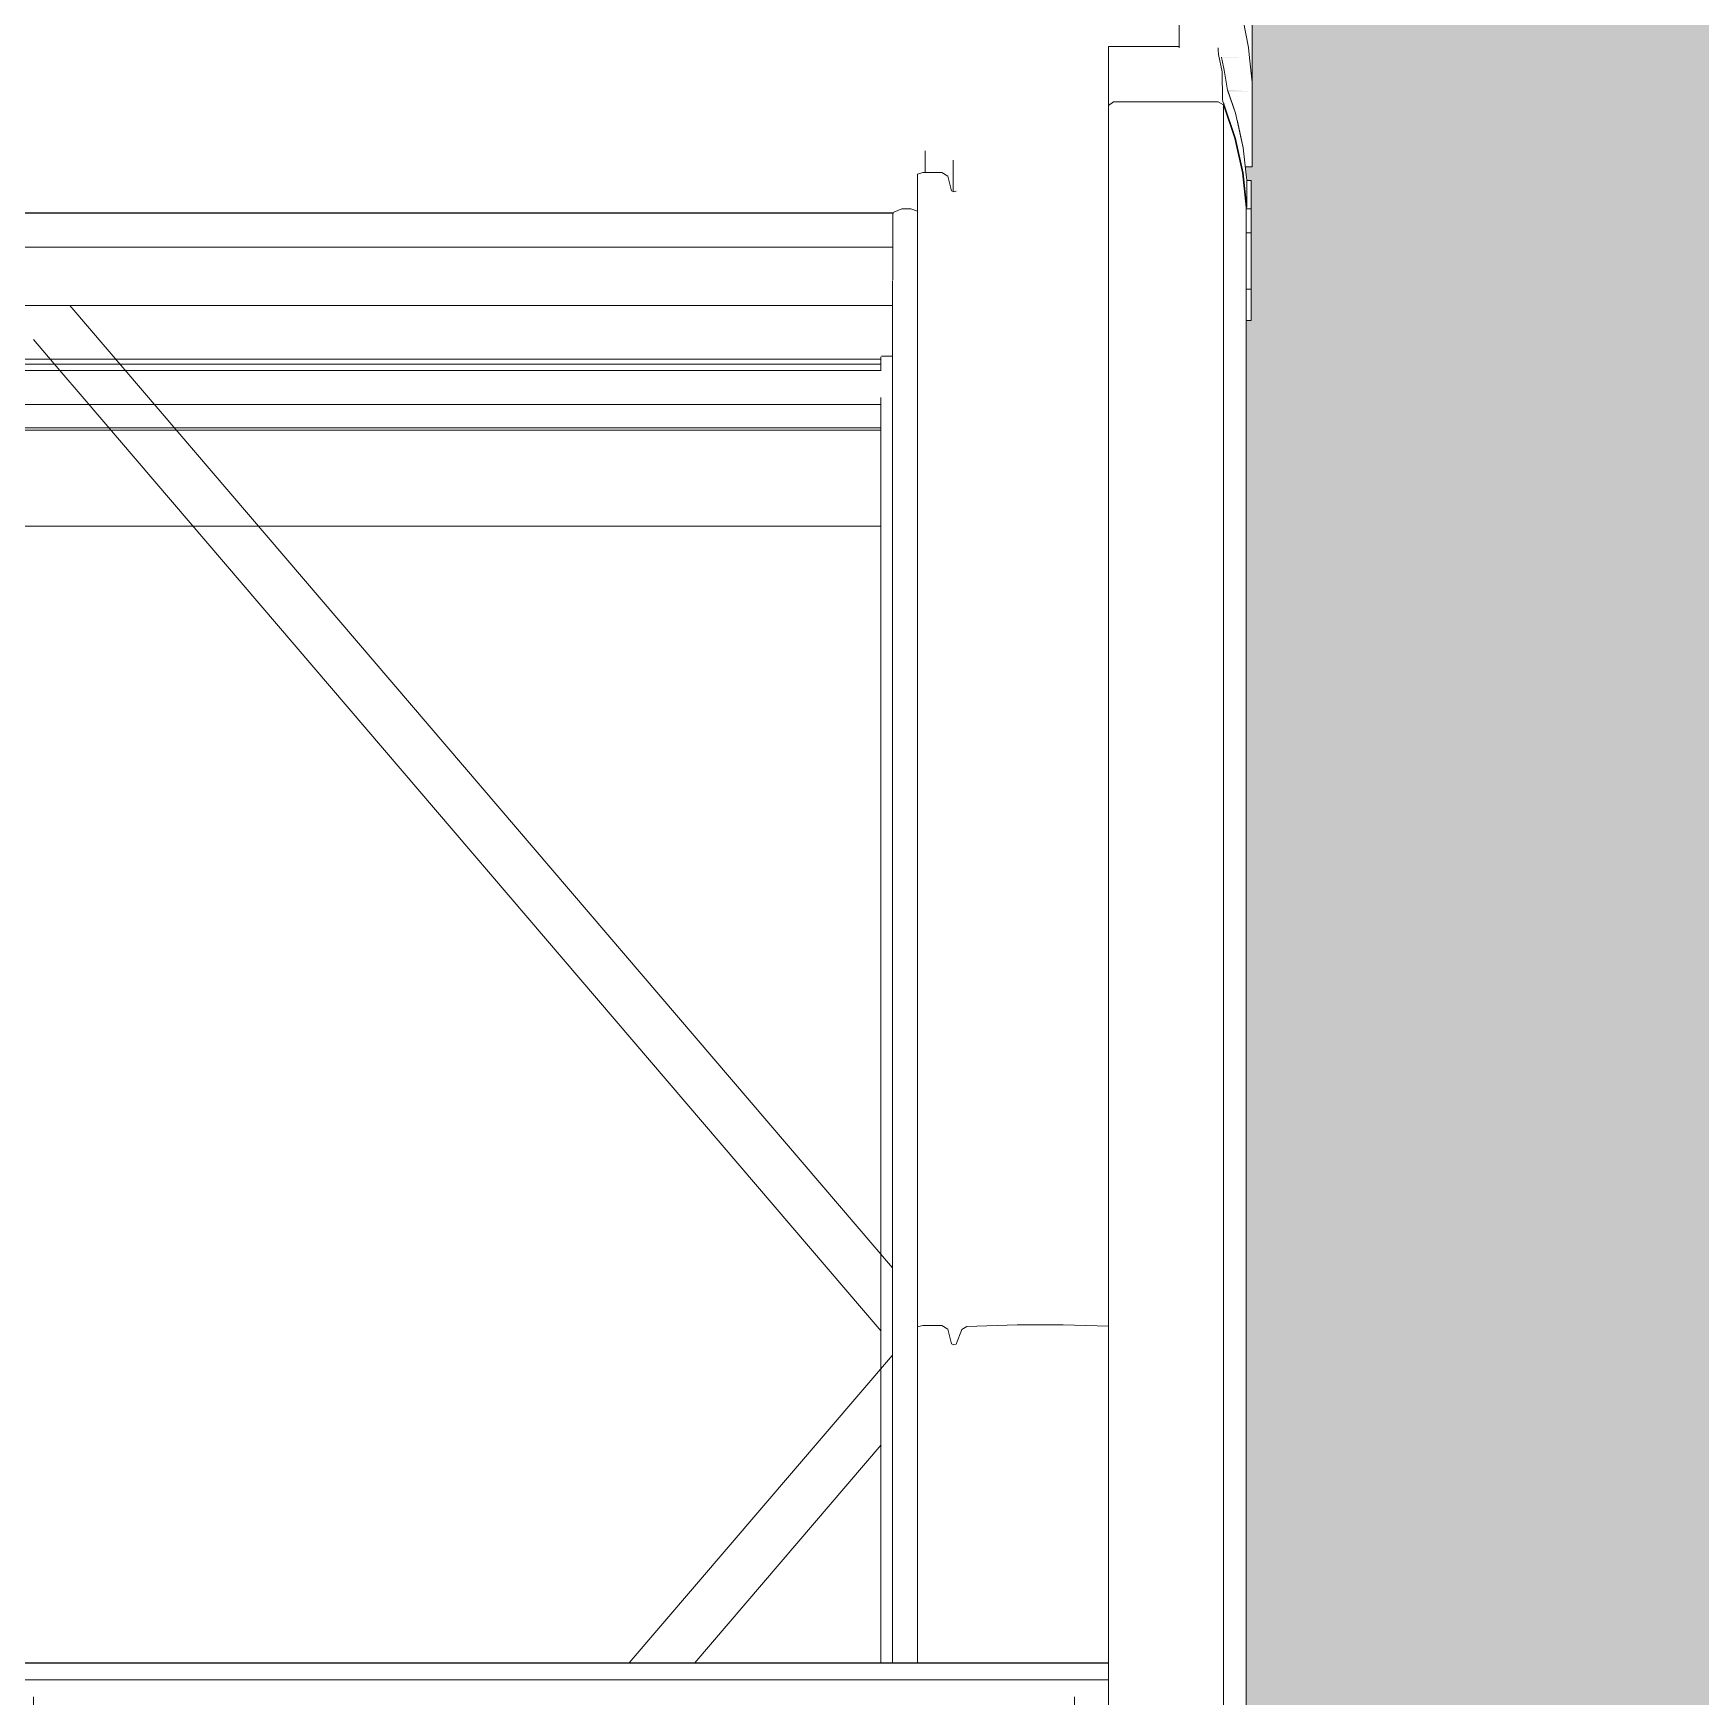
# Model space of a CAD drawing. Header units: metres. Extents: x -4 to 206, y -18 to 45.
# Drawn here: x 37.385 to 37.97, y -3.36 to -2.776 of the extents above; entities that cross this region are included whole.
import ezdxf

# ---------------------------------------------------------------- set-up
doc = ezdxf.new("R2010")
doc.units = ezdxf.units.M
doc.header["$MEASUREMENT"] = 0
doc.set_wipeout_variables(frame=1)
doc.linetypes.add('Untersicht', pattern=[0.001, 0.0005, -0.0005])
doc.linetypes.add('Wipeout_Contour', pattern=[1, 0, -1])
for name, color, linetype in [('3._DD PP STG2_4_325 Dachfenster', 7, 'Continuous'), ('3._DD PP STG2_4_330 Dachaufbau', 7, 'Continuous'), ('3._DD PP STG2_4_851 Marker Schnitt', 7, 'Continuous')]:
    doc.layers.add(name, color=color, linetype=linetype)

msp = doc.modelspace()

# ---------------------------------------------------------------- hatches: boundary and pattern name
at = {"layer": '3._DD PP STG2_4_330 Dachaufbau', "linetype": 'Continuous', "lineweight": 0, "true_color": 0x000000}
h = msp.add_hatch(color=18, dxfattribs=at)
h.paths.add_polyline_path([(36.75503, -4.33871), (38.75089, -4.33871), (38.75089, -2.14371), (38.85503, -2.14371), (38.85503, -1.28285), (33.33449, -1.28285), (33.33837, -4.39875), (33.35981, -4.39875), (33.35981, -1.29871), (36.49503, -1.29871), (36.49503, -1.58871), (36.75503, -1.58871)])
h.paths.add_polyline_path([(37.01482, -3.72888), (37.01482, -2.20451), (37.79482, -2.20451), (37.79482, -3.72888)], flags=0)

# ---------------------------------------------------------------- linework, layer by layer
at = {"layer": '3._DD PP STG2_4_325 Dachfenster', "color": 7, "linetype": 'Continuous', "lineweight": 13, "ltscale": 1000}
msp.add_line((37.38471, -1.93238), (37.38471, -4.00441), dxfattribs=at)
at = {"layer": '3._DD PP STG2_4_330 Dachaufbau', "color": 7, "linetype": 'Continuous', "lineweight": 18, "ltscale": 1000, "flags": 128}
msp.add_lwpolyline([(37.79482, -3.72888), (37.79482, -2.20451)], dxfattribs=at)
at = {"layer": '3._DD PP STG2_4_851 Marker Schnitt', "color": 7, "linetype": 'Untersicht', "lineweight": 13, "ltscale": 1000}
msp.add_line((37.75, -0.01871), (37.75, -15.64871), dxfattribs=at)

# ---------------------------------------------------------------- next in the draw order: wipeouts: each hides what was drawn before it
at = {"color": 254, "linetype": 'Wipeout_Contour', "lineweight": 0, "ltscale": 151.690352}
msp.add_wipeout([(37.81191, -2.85968), (37.81021, -2.85968), (37.81021, -2.86597), (37.81191, -2.86597)], dxfattribs=at).dxf.layer = '3._DD PP STG2_4_325 Dachfenster'
at = {"color": 254, "linetype": 'Wipeout_Contour', "lineweight": 0, "ltscale": 224.982622}
msp.add_wipeout([(37.08321, -2.86282), (37.08331, -2.86387), (37.68611, -2.86387), (37.68611, -2.86309), (37.68621, -2.86196), (37.08321, -2.86196)], dxfattribs=at).dxf.layer = '3._DD PP STG2_4_325 Dachfenster'
at = {"color": 254, "linetype": 'Wipeout_Contour', "lineweight": 0, "ltscale": 112.732318}
msp.add_wipeout([(37.08331, -2.87179), (37.68611, -2.87179), (37.08331, -2.87172)], dxfattribs=at).dxf.layer = '3._DD PP STG2_4_325 Dachfenster'
at = {"color": 254, "linetype": 'Wipeout_Contour', "lineweight": 0, "ltscale": 151.370205}
msp.add_wipeout([(37.69681, -3.22952), (37.69491, -3.23001), (37.69491, -3.34786), (37.69681, -3.34786)], dxfattribs=at).dxf.layer = '3._DD PP STG2_4_325 Dachfenster'
at = {"color": 254, "linetype": 'Wipeout_Contour', "lineweight": 0, "ltscale": 151.601711}
msp.add_wipeout([(37.74601, -3.34786), (37.76191, -3.34786), (37.76191, -3.22975), (37.74601, -3.22924)], dxfattribs=at).dxf.layer = '3._DD PP STG2_4_325 Dachfenster'
at = {"color": 254, "linetype": 'Wipeout_Contour', "lineweight": 0, "ltscale": 151.419521}
msp.add_wipeout([(37.70841, -3.23602), (37.70761, -3.23624), (37.70761, -3.34786), (37.70841, -3.34786)], dxfattribs=at).dxf.layer = '3._DD PP STG2_4_325 Dachfenster'

# ---------------------------------------------------------------- next in the draw order: wipeouts: each hides what was drawn before it
at = {"color": 254, "linetype": 'Wipeout_Contour', "lineweight": 0, "ltscale": 149.991735}
msp.add_wipeout([(37.08331, -2.86387), (37.08331, -2.86493), (37.68611, -2.86493), (37.68611, -2.86387)], dxfattribs=at).dxf.layer = '3._DD PP STG2_4_325 Dachfenster'
at = {"color": 254, "linetype": 'Wipeout_Contour', "lineweight": 0, "ltscale": 151.693238}
msp.add_wipeout([(37.81021, -2.86807), (37.81021, -2.8767), (37.81191, -2.8767), (37.81191, -2.86807)], dxfattribs=at).dxf.layer = '3._DD PP STG2_4_325 Dachfenster'
at = {"color": 254, "linetype": 'Wipeout_Contour', "lineweight": 0, "ltscale": 151.414871}
msp.add_wipeout([(37.70681, -3.23595), (37.70551, -3.23079), (37.70551, -3.34786), (37.70681, -3.34786)], dxfattribs=at).dxf.layer = '3._DD PP STG2_4_325 Dachfenster'

# ---------------------------------------------------------------- next in the draw order: wipeouts: each hides what was drawn before it
at = {"color": 254, "linetype": 'Wipeout_Contour', "lineweight": 0, "ltscale": 149.990859}
msp.add_wipeout([(37.08321, -2.86112), (37.08321, -2.86196), (37.68621, -2.86196), (37.68621, -2.86112)], dxfattribs=at).dxf.layer = '3._DD PP STG2_4_325 Dachfenster'
at = {"color": 254, "linetype": 'Wipeout_Contour', "lineweight": 0, "ltscale": 149.991991}
msp.add_wipeout([(37.08331, -2.86493), (37.08331, -2.86557), (37.68611, -2.86557), (37.68611, -2.86493)], dxfattribs=at).dxf.layer = '3._DD PP STG2_4_325 Dachfenster'
at = {"color": 254, "linetype": 'Wipeout_Contour', "lineweight": 0, "ltscale": 151.691702}
msp.add_wipeout([(37.81191, -2.86665), (37.81021, -2.86665), (37.81021, -2.86807), (37.81191, -2.86807)], dxfattribs=at).dxf.layer = '3._DD PP STG2_4_325 Dachfenster'
at = {"color": 254, "linetype": 'Wipeout_Contour', "lineweight": 0, "ltscale": 113.235811}
msp.add_wipeout([(37.81191, -2.8767), (37.81021, -2.8767), (37.81191, -2.877)], dxfattribs=at).dxf.layer = '3._DD PP STG2_4_325 Dachfenster'
at = {"color": 254, "linetype": 'Wipeout_Contour', "lineweight": 0, "ltscale": 151.427748}
msp.add_wipeout([(37.71041, -3.23086), (37.70841, -3.23602), (37.70841, -3.34786), (37.71041, -3.34786)], dxfattribs=at).dxf.layer = '3._DD PP STG2_4_325 Dachfenster'

# ---------------------------------------------------------------- next in the draw order: wipeouts: each hides what was drawn before it
at = {"color": 254, "linetype": 'Wipeout_Contour', "lineweight": 0, "ltscale": 149.989971}
msp.add_wipeout([(37.08321, -2.85609), (37.08321, -2.86112), (37.68621, -2.86112), (37.68621, -2.85609)], dxfattribs=at).dxf.layer = '3._DD PP STG2_4_325 Dachfenster'
at = {"color": 254, "linetype": 'Wipeout_Contour', "lineweight": 0, "ltscale": 149.9922}
msp.add_wipeout([(37.08331, -2.86557), (37.08331, -2.86628), (37.68611, -2.86628), (37.68611, -2.86557)], dxfattribs=at).dxf.layer = '3._DD PP STG2_4_325 Dachfenster'
at = {"color": 254, "linetype": 'Wipeout_Contour', "lineweight": 0, "ltscale": 151.691383}
msp.add_wipeout([(37.81191, -2.86597), (37.81021, -2.86597), (37.81021, -2.86665), (37.81191, -2.86665)], dxfattribs=at).dxf.layer = '3._DD PP STG2_4_325 Dachfenster'
at = {"color": 254, "linetype": 'Wipeout_Contour', "lineweight": 0, "ltscale": 151.416378}
msp.add_wipeout([(37.70761, -3.23624), (37.70681, -3.23595), (37.70681, -3.34786), (37.70761, -3.34786)], dxfattribs=at).dxf.layer = '3._DD PP STG2_4_325 Dachfenster'

# ---------------------------------------------------------------- next in the draw order: wipeouts: each hides what was drawn before it
at = {"color": 254, "linetype": 'Wipeout_Contour', "lineweight": 0, "ltscale": 149.988546}
msp.add_wipeout([(37.08321, -2.85178), (37.08321, -2.85609), (37.68621, -2.85609), (37.68621, -2.85178)], dxfattribs=at).dxf.layer = '3._DD PP STG2_4_325 Dachfenster'
at = {"color": 254, "linetype": 'Wipeout_Contour', "lineweight": 0, "ltscale": 149.993152}
msp.add_wipeout([(37.08331, -2.87172), (37.68611, -2.87172), (37.68611, -2.86628), (37.08331, -2.86628)], dxfattribs=at).dxf.layer = '3._DD PP STG2_4_325 Dachfenster'
at = {"color": 254, "linetype": 'Wipeout_Contour', "lineweight": 0, "ltscale": 151.405039}
msp.add_wipeout([(37.70551, -3.23079), (37.70341, -3.22952), (37.70341, -3.34786), (37.70551, -3.34786)], dxfattribs=at).dxf.layer = '3._DD PP STG2_4_325 Dachfenster'
at = {"color": 254, "linetype": 'Wipeout_Contour', "lineweight": 0, "ltscale": 151.432211}
msp.add_wipeout([(37.71221, -3.2298), (37.71041, -3.23086), (37.71041, -3.34786), (37.71221, -3.34786)], dxfattribs=at).dxf.layer = '3._DD PP STG2_4_325 Dachfenster'

# ---------------------------------------------------------------- next in the draw order: wipeouts: each hides what was drawn before it
at = {"color": 254, "linetype": 'Wipeout_Contour', "lineweight": 0, "ltscale": 151.332481}
msp.add_wipeout([(37.70681, -2.83156), (37.70681, -3.23595), (37.70761, -3.23624), (37.70761, -2.83184)], dxfattribs=at).dxf.layer = '3._DD PP STG2_4_325 Dachfenster'
at = {"color": 254, "linetype": 'Wipeout_Contour', "lineweight": 0, "ltscale": 149.987795}
msp.add_wipeout([(37.08321, -2.85122), (37.08321, -2.85178), (37.68621, -2.85178), (37.68621, -2.85122)], dxfattribs=at).dxf.layer = '3._DD PP STG2_4_325 Dachfenster'
at = {"color": 254, "linetype": 'Wipeout_Contour', "lineweight": 0, "ltscale": 151.386803}
msp.add_wipeout([(37.69681, -3.22952), (37.69681, -3.34786), (37.70341, -3.34786), (37.70341, -3.22952)], dxfattribs=at).dxf.layer = '3._DD PP STG2_4_325 Dachfenster'
at = {"color": 254, "linetype": 'Wipeout_Contour', "lineweight": 0, "ltscale": 151.470452}
msp.add_wipeout([(37.71221, -3.2298), (37.71221, -3.34786), (37.72981, -3.34786), (37.72981, -3.22924)], dxfattribs=at).dxf.layer = '3._DD PP STG2_4_325 Dachfenster'

# ---------------------------------------------------------------- next in the draw order: wipeouts: each hides what was drawn before it
at = {"color": 254, "linetype": 'Wipeout_Contour', "lineweight": 0, "ltscale": 151.285179}
msp.add_wipeout([(37.69491, -2.82562), (37.69491, -3.23001), (37.69681, -3.22952), (37.69681, -2.82512)], dxfattribs=at).dxf.layer = '3._DD PP STG2_4_325 Dachfenster'
at = {"color": 254, "linetype": 'Wipeout_Contour', "lineweight": 0, "ltscale": 188.741742}
msp.add_wipeout([(37.70831, -2.83166), (37.70761, -2.83184), (37.70761, -3.23624), (37.70841, -3.23602), (37.70841, -2.83159)], dxfattribs=at).dxf.layer = '3._DD PP STG2_4_325 Dachfenster'
at = {"color": 254, "linetype": 'Wipeout_Contour', "lineweight": 0, "ltscale": 149.985936}
msp.add_wipeout([(37.08321, -2.83941), (37.08321, -2.85122), (37.68621, -2.85122), (37.68621, -2.83941)], dxfattribs=at).dxf.layer = '3._DD PP STG2_4_325 Dachfenster'
at = {"color": 254, "linetype": 'Wipeout_Contour', "lineweight": 0, "ltscale": 151.537392}
msp.add_wipeout([(37.72981, -3.22924), (37.72981, -3.34786), (37.74601, -3.34786), (37.74601, -3.22924)], dxfattribs=at).dxf.layer = '3._DD PP STG2_4_325 Dachfenster'

# ---------------------------------------------------------------- next in the draw order: wipeouts: each hides what was drawn before it
at = {"color": 254, "linetype": 'Wipeout_Contour', "lineweight": 0, "ltscale": 151.516749}
msp.add_wipeout([(37.74601, -2.82481), (37.74601, -3.22924), (37.76191, -3.22975), (37.76191, -2.82532)], dxfattribs=at).dxf.layer = '3._DD PP STG2_4_325 Dachfenster'
at = {"color": 254, "linetype": 'Wipeout_Contour', "lineweight": 0, "ltscale": 151.340057}
msp.add_wipeout([(37.70841, -2.83159), (37.70841, -3.23602), (37.71041, -3.23086), (37.71041, -2.82643)], dxfattribs=at).dxf.layer = '3._DD PP STG2_4_325 Dachfenster'

# ---------------------------------------------------------------- next in the draw order: wipeouts: each hides what was drawn before it
at = {"color": 254, "linetype": 'Wipeout_Contour', "lineweight": 0, "ltscale": 151.327136}
msp.add_wipeout([(37.70681, -2.83156), (37.70551, -2.8264), (37.70551, -3.23079), (37.70681, -3.23595)], dxfattribs=at).dxf.layer = '3._DD PP STG2_4_325 Dachfenster'
at = {"color": 254, "linetype": 'Wipeout_Contour', "lineweight": 0, "ltscale": 151.34691}
msp.add_wipeout([(37.71221, -2.82537), (37.71041, -2.82643), (37.71041, -3.23086), (37.71221, -3.2298)], dxfattribs=at).dxf.layer = '3._DD PP STG2_4_325 Dachfenster'

# ---------------------------------------------------------------- next in the draw order: linework, layer by layer
at = {"layer": '3._DD PP STG2_4_325 Dachfenster', "color": 7, "linetype": 'Continuous', "lineweight": 13, "ltscale": 1000, "flags": 128}
for points in [[(37.70681, -3.23595), (37.70761, -3.23624)], [(37.70761, -3.23624), (37.70841, -3.23602)]]:
    msp.add_lwpolyline(points, dxfattribs=at)

# ---------------------------------------------------------------- next in the draw order: wipeouts: each hides what was drawn before it
at = {"color": 254, "linetype": 'Wipeout_Contour', "lineweight": 0, "ltscale": 151.38539}
msp.add_wipeout([(37.71221, -2.82537), (37.71221, -3.2298), (37.72981, -3.22924), (37.72981, -2.82481)], dxfattribs=at).dxf.layer = '3._DD PP STG2_4_325 Dachfenster'
at = {"color": 254, "linetype": 'Wipeout_Contour', "lineweight": 0, "ltscale": 151.302089}
msp.add_wipeout([(37.69681, -2.82512), (37.69681, -3.22952), (37.70341, -3.22952), (37.70341, -2.82512)], dxfattribs=at).dxf.layer = '3._DD PP STG2_4_325 Dachfenster'

# ---------------------------------------------------------------- next in the draw order: linework, layer by layer
at = {"layer": '3._DD PP STG2_4_325 Dachfenster', "color": 7, "linetype": 'Continuous', "lineweight": 13, "ltscale": 1000, "flags": 128}
msp.add_lwpolyline([(37.71041, -3.23086), (37.71221, -3.2298)], dxfattribs=at)

# ---------------------------------------------------------------- next in the draw order: wipeouts: each hides what was drawn before it
at = {"color": 254, "linetype": 'Wipeout_Contour', "lineweight": 0, "ltscale": 151.452712}
msp.add_wipeout([(37.72981, -2.82481), (37.72981, -3.22924), (37.74601, -3.22924), (37.74601, -2.82481)], dxfattribs=at).dxf.layer = '3._DD PP STG2_4_325 Dachfenster'
at = {"color": 254, "linetype": 'Wipeout_Contour', "lineweight": 0, "ltscale": 151.319552}
msp.add_wipeout([(37.70341, -2.82512), (37.70341, -3.22952), (37.70551, -3.23079), (37.70551, -2.8264)], dxfattribs=at).dxf.layer = '3._DD PP STG2_4_325 Dachfenster'

# ---------------------------------------------------------------- next in the draw order: linework, layer by layer
at = {"layer": '3._DD PP STG2_4_325 Dachfenster', "color": 7, "linetype": 'Continuous', "lineweight": 13, "ltscale": 1000, "flags": 128}
for points in [[(37.70341, -3.22952), (37.70551, -3.23079)], [(37.70551, -3.23079), (37.70681, -3.23595)], [(37.70841, -3.23602), (37.71041, -3.23086)]]:
    msp.add_lwpolyline(points, dxfattribs=at)

# ---------------------------------------------------------------- next in the draw order: wipeouts: each hides what was drawn before it
at = {"color": 254, "linetype": 'Wipeout_Contour', "lineweight": 0, "ltscale": 151.447594}
msp.add_wipeout([(37.74601, -2.82481), (37.76191, -2.82532), (37.76191, -2.81622), (37.74601, -2.81587)], dxfattribs=at).dxf.layer = '3._DD PP STG2_4_325 Dachfenster'
at = {"color": 254, "linetype": 'Wipeout_Contour', "lineweight": 0, "ltscale": 151.633225}
msp.add_wipeout([(37.70741, -2.82075), (37.70741, -2.83177), (37.70831, -2.83166), (37.70799, -2.81974)], dxfattribs=at).dxf.layer = '3._DD PP STG2_4_325 Dachfenster'

# ---------------------------------------------------------------- next in the draw order: wipeouts: each hides what was drawn before it
at = {"color": 254, "linetype": 'Wipeout_Contour', "lineweight": 0, "ltscale": 452.485892}
msp.add_wipeout([(37.76191, -2.80021), (37.76191, -2.8016), (37.76361, -2.80035), (37.80041, -2.80035), (37.80221, -2.80131), (37.80621, -2.81316), (37.80891, -2.82524), (37.81021, -2.83739), (37.80911, -2.82524), (37.80641, -2.81316), (37.80241, -2.80131), (37.80199, -2.80021)], dxfattribs=at).dxf.layer = '3._DD PP STG2_4_325 Dachfenster'
at = {"color": 254, "linetype": 'Wipeout_Contour', "lineweight": 0, "ltscale": 151.386897}
msp.add_wipeout([(37.70967, -2.817), (37.70799, -2.81979), (37.70841, -2.83152), (37.71041, -2.82643)], dxfattribs=at).dxf.layer = '3._DD PP STG2_4_325 Dachfenster'

# ---------------------------------------------------------------- next in the draw order: wipeouts: each hides what was drawn before it
at = {"color": 254, "linetype": 'Wipeout_Contour', "lineweight": 0, "ltscale": 227.844811}
msp.add_wipeout([(37.80641, -2.81316), (37.80641, -2.8043), (37.80367, -2.79618), (37.8035, -2.79546), (37.80241, -2.78925), (37.80241, -2.80131)], dxfattribs=at).dxf.layer = '3._DD PP STG2_4_325 Dachfenster'
at = {"color": 254, "linetype": 'Wipeout_Contour', "lineweight": 0, "ltscale": 151.31576}
msp.add_wipeout([(37.71221, -2.82537), (37.72981, -2.82481), (37.72981, -2.81587), (37.71221, -2.81626)], dxfattribs=at).dxf.layer = '3._DD PP STG2_4_325 Dachfenster'
at = {"color": 254, "linetype": 'Wipeout_Contour', "lineweight": 0, "ltscale": 151.684094}
msp.add_wipeout([(37.81021, -2.84625), (37.81191, -2.84625), (37.81191, -2.83783), (37.81021, -2.83783)], dxfattribs=at).dxf.layer = '3._DD PP STG2_4_325 Dachfenster'

# ---------------------------------------------------------------- next in the draw order: wipeouts: each hides what was drawn before it
at = {"color": 254, "linetype": 'Wipeout_Contour', "lineweight": 0, "ltscale": 151.556373}
msp.add_wipeout([(37.76191, -2.78974), (37.76191, -2.7995), (37.80185, -2.7995), (37.80174, -2.78974)], dxfattribs=at).dxf.layer = '3._DD PP STG2_4_325 Dachfenster'
at = {"color": 254, "linetype": 'Wipeout_Contour', "lineweight": 0, "ltscale": 112.927221}
msp.add_wipeout([(37.71082, -2.81652), (37.71221, -2.82537), (37.71221, -2.81626)], dxfattribs=at).dxf.layer = '3._DD PP STG2_4_325 Dachfenster'
at = {"color": 254, "linetype": 'Wipeout_Contour', "lineweight": 0, "ltscale": 151.385878}
msp.add_wipeout([(37.72981, -2.81587), (37.72981, -2.82481), (37.74601, -2.82481), (37.74601, -2.81587)], dxfattribs=at).dxf.layer = '3._DD PP STG2_4_325 Dachfenster'
at = {"color": 254, "linetype": 'Wipeout_Contour', "lineweight": 0, "ltscale": 189.209762}
msp.add_wipeout([(37.81025, -2.82699), (37.80911, -2.81638), (37.80911, -2.82524), (37.81041, -2.83739), (37.81041, -2.82771)], dxfattribs=at).dxf.layer = '3._DD PP STG2_4_325 Dachfenster'
at = {"color": 254, "linetype": 'Wipeout_Contour', "lineweight": 0, "ltscale": 151.686989}
msp.add_wipeout([(37.81021, -2.85633), (37.81191, -2.85633), (37.81191, -2.84703), (37.81021, -2.84703)], dxfattribs=at).dxf.layer = '3._DD PP STG2_4_325 Dachfenster'

# ---------------------------------------------------------------- next in the draw order: wipeouts: each hides what was drawn before it
at = {"color": 254, "linetype": 'Wipeout_Contour', "lineweight": 0, "ltscale": 151.558845}
msp.add_wipeout([(37.76191, -2.7995), (37.76191, -2.80021), (37.80199, -2.80021), (37.80185, -2.7995)], dxfattribs=at).dxf.layer = '3._DD PP STG2_4_325 Dachfenster'
at = {"color": 254, "linetype": 'Wipeout_Contour', "lineweight": 0, "ltscale": 151.657518}
msp.add_wipeout([(37.80911, -2.81638), (37.80641, -2.8043), (37.80641, -2.81316), (37.80911, -2.82524)], dxfattribs=at).dxf.layer = '3._DD PP STG2_4_325 Dachfenster'
at = {"color": 254, "linetype": 'Wipeout_Contour', "lineweight": 0, "ltscale": 151.522587}
msp.add_wipeout([(37.70966, -2.81697), (37.71041, -2.82643), (37.71221, -2.82537), (37.71082, -2.81652)], dxfattribs=at).dxf.layer = '3._DD PP STG2_4_325 Dachfenster'
at = {"color": 254, "linetype": 'Wipeout_Contour', "lineweight": 0, "ltscale": 151.685464}
msp.add_wipeout([(37.81191, -2.84627), (37.81021, -2.84627), (37.81021, -2.84703), (37.81191, -2.84703)], dxfattribs=at).dxf.layer = '3._DD PP STG2_4_325 Dachfenster'
at = {"color": 254, "linetype": 'Wipeout_Contour', "lineweight": 0, "ltscale": 151.688881}
msp.add_wipeout([(37.81191, -2.85633), (37.81021, -2.85633), (37.81021, -2.85968), (37.81191, -2.85968)], dxfattribs=at).dxf.layer = '3._DD PP STG2_4_325 Dachfenster'

# ---------------------------------------------------------------- next in the draw order: wipeouts: each hides what was drawn before it
at = {"color": 254, "linetype": 'Wipeout_Contour', "lineweight": 0, "ltscale": 340.769604}
msp.add_wipeout([(37.80149, -2.78464), (37.80034, -2.7814), (37.80036, -2.78206), (37.80053, -2.78366), (37.80174, -2.78974), (37.80185, -2.7995), (37.80199, -2.80021), (37.80241, -2.80131), (37.80241, -2.78925)], dxfattribs=at).dxf.layer = '3._DD PP STG2_4_325 Dachfenster'
at = {"color": 254, "linetype": 'Wipeout_Contour', "lineweight": 0, "ltscale": 151.599637}
msp.add_wipeout([(37.76191, -2.8016), (37.76191, -3.51366), (37.76361, -3.51366), (37.76361, -2.80035)], dxfattribs=at).dxf.layer = '3._DD PP STG2_4_325 Dachfenster'
at = {"color": 254, "linetype": 'Wipeout_Contour', "lineweight": 0, "ltscale": 263.820846}
msp.add_wipeout([(37.70741, -2.82153), (37.69761, -2.82153), (37.69761, -2.82512), (37.70341, -2.82512), (37.70551, -2.8264), (37.70681, -2.83156), (37.70741, -2.83177)], dxfattribs=at).dxf.layer = '3._DD PP STG2_4_325 Dachfenster'
at = {"color": 254, "linetype": 'Wipeout_Contour', "lineweight": 0, "ltscale": 189.898593}
msp.add_wipeout([(37.81021, -2.83783), (37.81191, -2.83783), (37.81191, -2.82795), (37.81041, -2.82795), (37.81041, -2.83739)], dxfattribs=at).dxf.layer = '3._DD PP STG2_4_325 Dachfenster'

# ---------------------------------------------------------------- next in the draw order: linework, layer by layer
at = {"layer": '3._DD PP STG2_4_325 Dachfenster', "color": 7, "linetype": 'Continuous', "lineweight": 13, "ltscale": 1000, "flags": 128}
for points in [[(37.70341, -2.82512), (37.70551, -2.8264)], [(37.70551, -2.8264), (37.70681, -2.83156)], [(37.70681, -2.83156), (37.70761, -2.83184)], [(37.70761, -2.83184), (37.70831, -2.83166)]]:
    msp.add_lwpolyline(points, dxfattribs=at)

# ---------------------------------------------------------------- next in the draw order: wipeouts: each hides what was drawn before it
at = {"color": 254, "linetype": 'Wipeout_Contour', "lineweight": 0, "ltscale": 227.02646}
msp.add_wipeout([(37.76191, -2.7809), (37.76191, -2.78206), (37.80036, -2.78206), (37.80034, -2.7814), (37.78671, -2.7814), (37.78671, -2.7809)], dxfattribs=at).dxf.layer = '3._DD PP STG2_4_325 Dachfenster'
at = {"color": 254, "linetype": 'Wipeout_Contour', "lineweight": 0, "ltscale": 151.67621}
msp.add_wipeout([(37.76361, -2.80035), (37.76361, -3.51366), (37.80041, -3.51366), (37.80041, -2.80035)], dxfattribs=at).dxf.layer = '3._DD PP STG2_4_325 Dachfenster'
at = {"color": 254, "linetype": 'Wipeout_Contour', "lineweight": 0, "ltscale": 637.736134}
msp.add_wipeout([(37.07181, -2.81747), (37.07181, -2.82512), (37.07261, -2.82512), (37.07451, -2.82562), (37.07451, -2.8386), (37.07691, -2.83778), (37.08001, -2.83785), (37.08281, -2.83898), (37.08321, -2.83966), (37.68621, -2.83927), (37.68941, -2.83785), (37.69251, -2.83778), (37.69491, -2.8386), (37.69491, -2.82562), (37.69681, -2.82512), (37.69761, -2.82512), (37.69761, -2.81747)], dxfattribs=at).dxf.layer = '3._DD PP STG2_4_325 Dachfenster'

# ---------------------------------------------------------------- next in the draw order: linework, layer by layer
at = {"layer": '3._DD PP STG2_4_325 Dachfenster', "color": 7, "linetype": 'Continuous', "lineweight": 13, "ltscale": 1000, "flags": 128}
for points in [[(37.69491, -2.82562), (37.69681, -2.82512), (37.70341, -2.82512)], [(37.71221, -3.2298), (37.72981, -3.22924), (37.74601, -3.22924), (37.76191, -3.22975)]]:
    msp.add_lwpolyline(points, dxfattribs=at)

# ---------------------------------------------------------------- next in the draw order: wipeouts: each hides what was drawn before it
at = {"color": 254, "linetype": 'Wipeout_Contour', "lineweight": 0, "ltscale": 151.580219}
msp.add_wipeout([(37.76191, -2.78366), (37.76191, -2.78974), (37.80174, -2.78974), (37.80053, -2.78366)], dxfattribs=at).dxf.layer = '3._DD PP STG2_4_325 Dachfenster'
at = {"color": 254, "linetype": 'Wipeout_Contour', "lineweight": 0, "ltscale": 189.455066}
msp.add_wipeout([(37.80041, -2.80035), (37.80041, -3.51366), (37.80188, -3.51366), (37.80221, -3.5144), (37.80221, -2.80131)], dxfattribs=at).dxf.layer = '3._DD PP STG2_4_325 Dachfenster'
at = {"color": 254, "linetype": 'Wipeout_Contour', "lineweight": 0, "ltscale": 899.76612}
msp.add_wipeout([(37.00751, -2.81438), (37.00751, -2.81622), (37.02341, -2.81587), (37.03961, -2.81587), (37.05721, -2.81626), (37.0586, -2.81652), (37.05976, -2.81697), (37.06144, -2.81979), (37.06201, -2.82075), (37.06201, -2.82153), (37.07181, -2.82153), (37.07181, -2.81747), (37.69761, -2.81747), (37.69761, -2.82153), (37.70741, -2.82153), (37.70741, -2.82075), (37.70799, -2.81974), (37.70967, -2.817), (37.71082, -2.81652), (37.71221, -2.81626), (37.72981, -2.81587), (37.74601, -2.81587), (37.76191, -2.81622), (37.76191, -2.81438)], dxfattribs=at).dxf.layer = '3._DD PP STG2_4_325 Dachfenster'
at = {"color": 254, "linetype": 'Wipeout_Contour', "lineweight": 0, "ltscale": 189.133881}
msp.add_wipeout([(37.68611, -3.34786), (37.68661, -3.34786), (37.68661, -2.83898), (37.68621, -2.83966), (37.68621, -2.86282)], dxfattribs=at).dxf.layer = '3._DD PP STG2_4_325 Dachfenster'
at = {"color": 254, "linetype": 'Wipeout_Contour', "lineweight": 0, "ltscale": 151.299445}
msp.add_wipeout([(37.69251, -2.83778), (37.69251, -3.34786), (37.69491, -3.34786), (37.69491, -2.8386)], dxfattribs=at).dxf.layer = '3._DD PP STG2_4_325 Dachfenster'
at = {"color": 254, "linetype": 'Wipeout_Contour', "lineweight": 0, "ltscale": 150.156245}
msp.add_wipeout([(37.00751, -3.35733), (37.00751, -3.35967), (37.76191, -3.35967), (37.76191, -3.35733)], dxfattribs=at).dxf.layer = '3._DD PP STG2_4_325 Dachfenster'

# ---------------------------------------------------------------- next in the draw order: linework, layer by layer
at = {"layer": '3._DD PP STG2_4_325 Dachfenster', "color": 7, "linetype": 'Continuous', "lineweight": 13, "ltscale": 1000, "flags": 128}
for points in [[(37.69761, -2.81747), (37.69761, -2.82512)], [(37.70741, -2.83177), (37.70741, -2.82075)]]:
    msp.add_lwpolyline(points, dxfattribs=at)

# ---------------------------------------------------------------- next in the draw order: wipeouts: each hides what was drawn before it
at = {"color": 254, "linetype": 'Wipeout_Contour', "lineweight": 0, "ltscale": 151.551749}
msp.add_wipeout([(37.76191, -2.78206), (37.76191, -2.78366), (37.80053, -2.78366), (37.80036, -2.78206)], dxfattribs=at).dxf.layer = '3._DD PP STG2_4_325 Dachfenster'
at = {"color": 254, "linetype": 'Wipeout_Contour', "lineweight": 0, "ltscale": 190.227407}
msp.add_wipeout([(37.80221, -2.80131), (37.80221, -3.5144), (37.80241, -3.51492), (37.80621, -3.52618), (37.80621, -2.81316)], dxfattribs=at).dxf.layer = '3._DD PP STG2_4_325 Dachfenster'
at = {"color": 254, "linetype": 'Wipeout_Contour', "lineweight": 0, "ltscale": 149.975587}
msp.add_wipeout([(37.00751, -2.80568), (37.00751, -2.81438), (37.76191, -2.81438), (37.76191, -2.80568)], dxfattribs=at).dxf.layer = '3._DD PP STG2_4_325 Dachfenster'
at = {"color": 254, "linetype": 'Wipeout_Contour', "lineweight": 0, "ltscale": 151.2768}
msp.add_wipeout([(37.68661, -2.83898), (37.68661, -3.34786), (37.68941, -3.34786), (37.68941, -2.83785)], dxfattribs=at).dxf.layer = '3._DD PP STG2_4_325 Dachfenster'

# ---------------------------------------------------------------- next in the draw order: linework, layer by layer
at = {"layer": '3._DD PP STG2_4_325 Dachfenster', "color": 7, "linetype": 'Continuous', "lineweight": 13, "ltscale": 1000, "flags": 128}
for points in [[(37.08321, -2.83927), (37.68621, -2.83927)], [(37.68621, -2.83941), (37.68621, -2.85122)], [(37.08321, -2.85122), (37.68621, -2.85122)], [(37.68621, -2.86282), (37.68621, -2.86196), (37.68621, -2.86112), (37.68621, -2.85609), (37.68621, -2.85178), (37.68621, -2.85122)]]:
    msp.add_lwpolyline(points, dxfattribs=at)

# ---------------------------------------------------------------- next in the draw order: wipeouts: each hides what was drawn before it
at = {"color": 254, "linetype": 'Wipeout_Contour', "lineweight": 0, "ltscale": 265.543998}
msp.add_wipeout([(37.81136, -2.78482), (37.80153, -2.78482), (37.80241, -2.78925), (37.8035, -2.79546), (37.80367, -2.79618), (37.81231, -2.79663), (37.81231, -2.79345)], dxfattribs=at).dxf.layer = '3._DD PP STG2_4_325 Dachfenster'
at = {"color": 254, "linetype": 'Wipeout_Contour', "lineweight": 0, "ltscale": 149.97275}
msp.add_wipeout([(37.76191, -2.79543), (37.00751, -2.79543), (37.00751, -2.80568), (37.76191, -2.80568)], dxfattribs=at).dxf.layer = '3._DD PP STG2_4_325 Dachfenster'
at = {"color": 254, "linetype": 'Wipeout_Contour', "lineweight": 0, "ltscale": 190.22603}
msp.add_wipeout([(37.80891, -2.82524), (37.80621, -2.81316), (37.80621, -3.52618), (37.80641, -3.52677), (37.80891, -3.53796)], dxfattribs=at).dxf.layer = '3._DD PP STG2_4_325 Dachfenster'
at = {"color": 254, "linetype": 'Wipeout_Contour', "lineweight": 0, "ltscale": 151.288329}
msp.add_wipeout([(37.68941, -3.34786), (37.69251, -3.34786), (37.69251, -2.83778), (37.68941, -2.83785)], dxfattribs=at).dxf.layer = '3._DD PP STG2_4_325 Dachfenster'
at = {"color": 254, "linetype": 'Wipeout_Contour', "lineweight": 0, "ltscale": 112.595642}
msp.add_wipeout([(37.39753, -2.87179), (37.68611, -3.20922), (37.68611, -2.87179)], dxfattribs=at).dxf.layer = '3._DD PP STG2_4_325 Dachfenster'
at = {"color": 254, "linetype": 'Wipeout_Contour', "lineweight": 0, "ltscale": 112.956593}
msp.add_wipeout([(37.68611, -3.23985), (37.59374, -3.34786), (37.68611, -3.34786)], dxfattribs=at).dxf.layer = '3._DD PP STG2_4_325 Dachfenster'

# ---------------------------------------------------------------- next in the draw order: linework, layer by layer
at = {"layer": '3._DD PP STG2_4_325 Dachfenster', "color": 7, "linetype": 'Continuous', "lineweight": 13, "ltscale": 1000, "flags": 128}
for points in [[(37.76191, -2.80021), (37.76191, -2.7995)], [(37.76191, -2.8016), (37.76191, -2.80021)], [(37.76361, -2.80035), (37.76191, -2.8016)], [(37.80041, -2.80035), (37.76361, -2.80035)], [(37.68621, -2.83966), (37.68661, -2.83898)], [(37.68661, -2.83898), (37.68941, -2.83785)], [(37.68941, -2.83785), (37.69251, -2.83778)], [(37.69251, -2.83778), (37.69491, -2.8386)], [(37.69491, -3.23001), (37.69681, -3.22952), (37.70341, -3.22952)]]:
    msp.add_lwpolyline(points, dxfattribs=at)

# ---------------------------------------------------------------- next in the draw order: wipeouts: each hides what was drawn before it
at = {"color": 254, "linetype": 'Wipeout_Contour', "lineweight": 0, "ltscale": 264.843366}
msp.add_wipeout([(37.80909, -2.77167), (37.78671, -2.77167), (37.78671, -2.7814), (37.80034, -2.7814), (37.80149, -2.78464), (37.81136, -2.78482), (37.81101, -2.78125)], dxfattribs=at).dxf.layer = '3._DD PP STG2_4_325 Dachfenster'
at = {"color": 254, "linetype": 'Wipeout_Contour', "lineweight": 0, "ltscale": 149.969468}
msp.add_wipeout([(37.00751, -2.78369), (37.00751, -2.79543), (37.76191, -2.79543), (37.76191, -2.78369)], dxfattribs=at).dxf.layer = '3._DD PP STG2_4_325 Dachfenster'
at = {"color": 254, "linetype": 'Wipeout_Contour', "lineweight": 0, "ltscale": 190.162775}
msp.add_wipeout([(37.80891, -2.82524), (37.80891, -3.53796), (37.80911, -3.53885), (37.81021, -3.54913), (37.81021, -2.83739)], dxfattribs=at).dxf.layer = '3._DD PP STG2_4_325 Dachfenster'
at = {"color": 254, "linetype": 'Wipeout_Contour', "lineweight": 0, "ltscale": 300.258884}
msp.add_wipeout([(37.08331, -3.20922), (37.08331, -3.23985), (37.17568, -3.34786), (37.59374, -3.34786), (37.68611, -3.23985), (37.68611, -3.20922), (37.39753, -2.87179), (37.37189, -2.87179)], dxfattribs=at).dxf.layer = '3._DD PP STG2_4_325 Dachfenster'

# ---------------------------------------------------------------- next in the draw order: linework, layer by layer
at = {"layer": '3._DD PP STG2_4_325 Dachfenster', "color": 7, "linetype": 'Continuous', "lineweight": 13, "ltscale": 1000, "flags": 128}
for points in [[(37.80034, -2.7814), (37.80036, -2.78206), (37.80053, -2.78366)], [(37.80053, -2.78366), (37.80174, -2.78974)], [(37.76191, -2.7995), (37.76191, -2.78974)], [(37.81025, -2.82699), (37.81041, -2.82771)], [(37.81041, -2.83739), (37.81041, -2.82771)], [(37.81041, -2.82795), (37.81191, -2.82795)], [(37.81191, -2.82795), (37.81191, -2.83783)], [(37.81021, -2.83739), (37.81021, -3.54913)], [(37.81021, -2.83783), (37.81191, -2.83783)], [(37.81191, -2.84625), (37.81191, -2.83783)], [(37.81191, -2.84627), (37.81021, -2.84627)], [(37.81191, -2.85633), (37.81191, -2.84703), (37.81191, -2.84627)], [(37.81191, -2.85968), (37.81191, -2.85633)], [(37.81191, -2.86597), (37.81191, -2.85968)], [(37.81191, -2.86597), (37.81021, -2.86597)], [(37.81191, -2.86665), (37.81191, -2.86597)], [(37.08331, -2.87172), (37.68611, -2.87172)], [(37.08331, -2.87179), (37.68611, -2.87179)], [(37.39753, -2.87179), (37.68611, -3.20922)], [(37.81191, -2.86807), (37.81191, -2.86665)], [(37.81191, -2.877), (37.81191, -2.86807)], [(37.81191, -2.877), (37.81021, -2.877)], [(37.38471, -2.88367), (37.39396, -2.89449), (37.40183, -2.90368), (37.68214, -3.23145)], [(37.08728, -2.89449), (37.68214, -2.89449)], [(37.08741, -2.8906), (37.68201, -2.8906)], [(37.08741, -2.8923), (37.68201, -2.8923)], [(37.68201, -2.88975), (37.68201, -2.89449)], [(37.68611, -2.88954), (37.68221, -2.88954)], [(37.08741, -2.90651), (37.68201, -2.90651)], [(37.08741, -2.91464), (37.68201, -2.91464)], [(37.08741, -2.91542), (37.68201, -2.91542)], [(37.08741, -2.94915), (37.68201, -2.94915)]]:
    msp.add_lwpolyline(points, dxfattribs=at)

# ---------------------------------------------------------------- next in the draw order: wipeouts: each hides what was drawn before it
at = {"color": 254, "linetype": 'Wipeout_Contour', "lineweight": 0, "ltscale": 189.817712}
msp.add_wipeout([(37.80841, -2.61224), (37.80841, -2.76789), (37.80909, -2.77167), (37.81101, -2.78125), (37.81101, -2.6259)], dxfattribs=at).dxf.layer = '3._DD PP STG2_4_325 Dachfenster'
at = {"color": 254, "linetype": 'Wipeout_Contour', "lineweight": 0, "ltscale": 300.006701}
msp.add_wipeout([(37.78671, -2.77075), (36.98271, -2.77075), (36.98271, -2.7809), (37.00751, -2.7809), (37.00751, -2.78369), (37.76191, -2.78369), (37.76191, -2.7809), (37.78671, -2.7809)], dxfattribs=at).dxf.layer = '3._DD PP STG2_4_325 Dachfenster'
at = {"color": 254, "linetype": 'Wipeout_Contour', "lineweight": 0, "ltscale": 189.765727}
msp.add_wipeout([(37.80896, -2.81572), (37.80911, -2.81638), (37.80983, -2.82307), (37.81234, -2.82307), (37.81233, -2.81572)], dxfattribs=at).dxf.layer = '3._DD PP STG2_4_325 Dachfenster'
at = {"color": 254, "linetype": 'Wipeout_Contour', "lineweight": 0, "ltscale": 150.153527}
msp.add_wipeout([(37.00751, -3.34799), (37.00751, -3.35379), (37.76191, -3.35379), (37.76191, -3.34799)], dxfattribs=at).dxf.layer = '3._DD PP STG2_4_325 Dachfenster'

# ---------------------------------------------------------------- next in the draw order: linework, layer by layer
at = {"layer": '3._DD PP STG2_4_325 Dachfenster', "color": 7, "linetype": 'Continuous', "lineweight": 13, "ltscale": 1000, "flags": 128}
for points in [[(37.78671, -2.7814), (37.78671, -2.77167), (37.78671, -2.75752), (37.78671, -2.75095), (37.78671, -2.74409), (37.78671, -2.73751), (37.78671, -2.70739), (37.78671, -2.67953), (37.78671, -2.65415), (37.78671, -2.63166), (37.78671, -2.61228), (37.78671, -2.5963)], [(37.76191, -2.78366), (37.76191, -2.78206), (37.76191, -2.7809)], [(37.78671, -2.7809), (37.76191, -2.7809)], [(37.76191, -2.78974), (37.76191, -2.78366)], [(37.81234, -2.82307), (37.80983, -2.82307)], [(37.81234, -2.82095), (37.81234, -2.82307)]]:
    msp.add_lwpolyline(points, dxfattribs=at)

# ---------------------------------------------------------------- next in the draw order: wipeouts: each hides what was drawn before it
at = {"color": 254, "linetype": 'Wipeout_Contour', "lineweight": 0, "ltscale": 189.826494}
msp.add_wipeout([(37.81101, -2.6259), (37.81101, -2.78125), (37.81136, -2.78482), (37.81231, -2.79345), (37.81231, -2.6398)], dxfattribs=at).dxf.layer = '3._DD PP STG2_4_325 Dachfenster'
at = {"color": 254, "linetype": 'Wipeout_Contour', "lineweight": 0, "ltscale": 151.306762}
msp.add_wipeout([(37.807, -2.80695), (37.80896, -2.81572), (37.81233, -2.81572), (37.81232, -2.80695)], dxfattribs=at).dxf.layer = '3._DD PP STG2_4_325 Dachfenster'
at = {"color": 254, "linetype": 'Wipeout_Contour', "lineweight": 0, "ltscale": 112.448083}
msp.add_wipeout([(37.76191, -3.34786), (37.00751, -3.34786), (37.76191, -3.34799)], dxfattribs=at).dxf.layer = '3._DD PP STG2_4_325 Dachfenster'
at = {"color": 254, "linetype": 'Wipeout_Contour', "lineweight": 0, "ltscale": 150.155469}
msp.add_wipeout([(37.00751, -3.35535), (37.00751, -3.35733), (37.76191, -3.35733), (37.76191, -3.35535)], dxfattribs=at).dxf.layer = '3._DD PP STG2_4_325 Dachfenster'

# ---------------------------------------------------------------- next in the draw order: linework, layer by layer
at = {"layer": '3._DD PP STG2_4_325 Dachfenster', "color": 7, "linetype": 'Continuous', "lineweight": 13, "ltscale": 1000, "flags": 128}
for points in [[(37.69491, -2.82562), (37.69491, -3.23001), (37.69491, -3.34786)], [(37.68611, -2.86309), (37.68611, -3.34786)], [(37.68201, -2.90397), (37.68201, -3.34786)], [(37.59374, -3.34786), (37.68611, -3.23985)], [(37.61672, -3.34786), (37.68214, -3.27136)], [(37.76191, -3.34786), (37.00751, -3.34786)]]:
    msp.add_lwpolyline(points, dxfattribs=at)

# ---------------------------------------------------------------- next in the draw order: wipeouts: each hides what was drawn before it
at = {"color": 254, "linetype": 'Wipeout_Contour', "lineweight": 0, "ltscale": 189.415594}
msp.add_wipeout([(37.81231, -2.79663), (37.80382, -2.79663), (37.80641, -2.8043), (37.807, -2.80695), (37.81232, -2.80695)], dxfattribs=at).dxf.layer = '3._DD PP STG2_4_325 Dachfenster'
at = {"color": 254, "linetype": 'Wipeout_Contour', "lineweight": 0, "ltscale": 150.154833}
msp.add_wipeout([(37.76191, -3.35379), (37.00751, -3.35379), (37.00751, -3.35535), (37.76191, -3.35535)], dxfattribs=at).dxf.layer = '3._DD PP STG2_4_325 Dachfenster'

# ---------------------------------------------------------------- next in the draw order: linework, layer by layer
at = {"layer": '3._DD PP STG2_4_325 Dachfenster', "color": 7, "linetype": 'Continuous', "lineweight": 13, "ltscale": 1000, "flags": 128}
for points in [[(37.81234, -2.82307), (37.81233, -2.81572), (37.81232, -2.80695), (37.81231, -2.79663), (37.81231, -2.79345), (37.81136, -2.78482), (37.81101, -2.78125), (37.80909, -2.77167), (37.80841, -2.76789), (37.80542, -2.75752), (37.80431, -2.75286), (37.80355, -2.75095), (37.80146, -2.74409), (37.80015, -2.73751), (37.79641, -2.70739), (37.79432, -2.67953), (37.7939, -2.65415), (37.79517, -2.63166), (37.79806, -2.61228), (37.80257, -2.5963)], [(37.81234, -2.72945), (37.81234, -2.82095)], [(37.80149, -2.78464), (37.80241, -2.78925), (37.8035, -2.79546), (37.80367, -2.79618), (37.80641, -2.8043), (37.80911, -2.81638), (37.81025, -2.82699)], [(37.80174, -2.78974), (37.80185, -2.7995)], [(37.76191, -2.8016), (37.76191, -3.51366)], [(37.80221, -2.80131), (37.80041, -2.80035)], [(37.80185, -2.7995), (37.80199, -2.80021)], [(37.81041, -2.83739), (37.80911, -2.82524), (37.80641, -2.81316), (37.80241, -2.80131), (37.80199, -2.80021)], [(37.80221, -2.80131), (37.80221, -3.5144)], [(37.81021, -2.83739), (37.80891, -2.82524), (37.80621, -2.81316), (37.80221, -2.80131)], [(37.76191, -3.35379), (37.00751, -3.35379)]]:
    msp.add_lwpolyline(points, dxfattribs=at)

doc.saveas('drawing.dxf')
